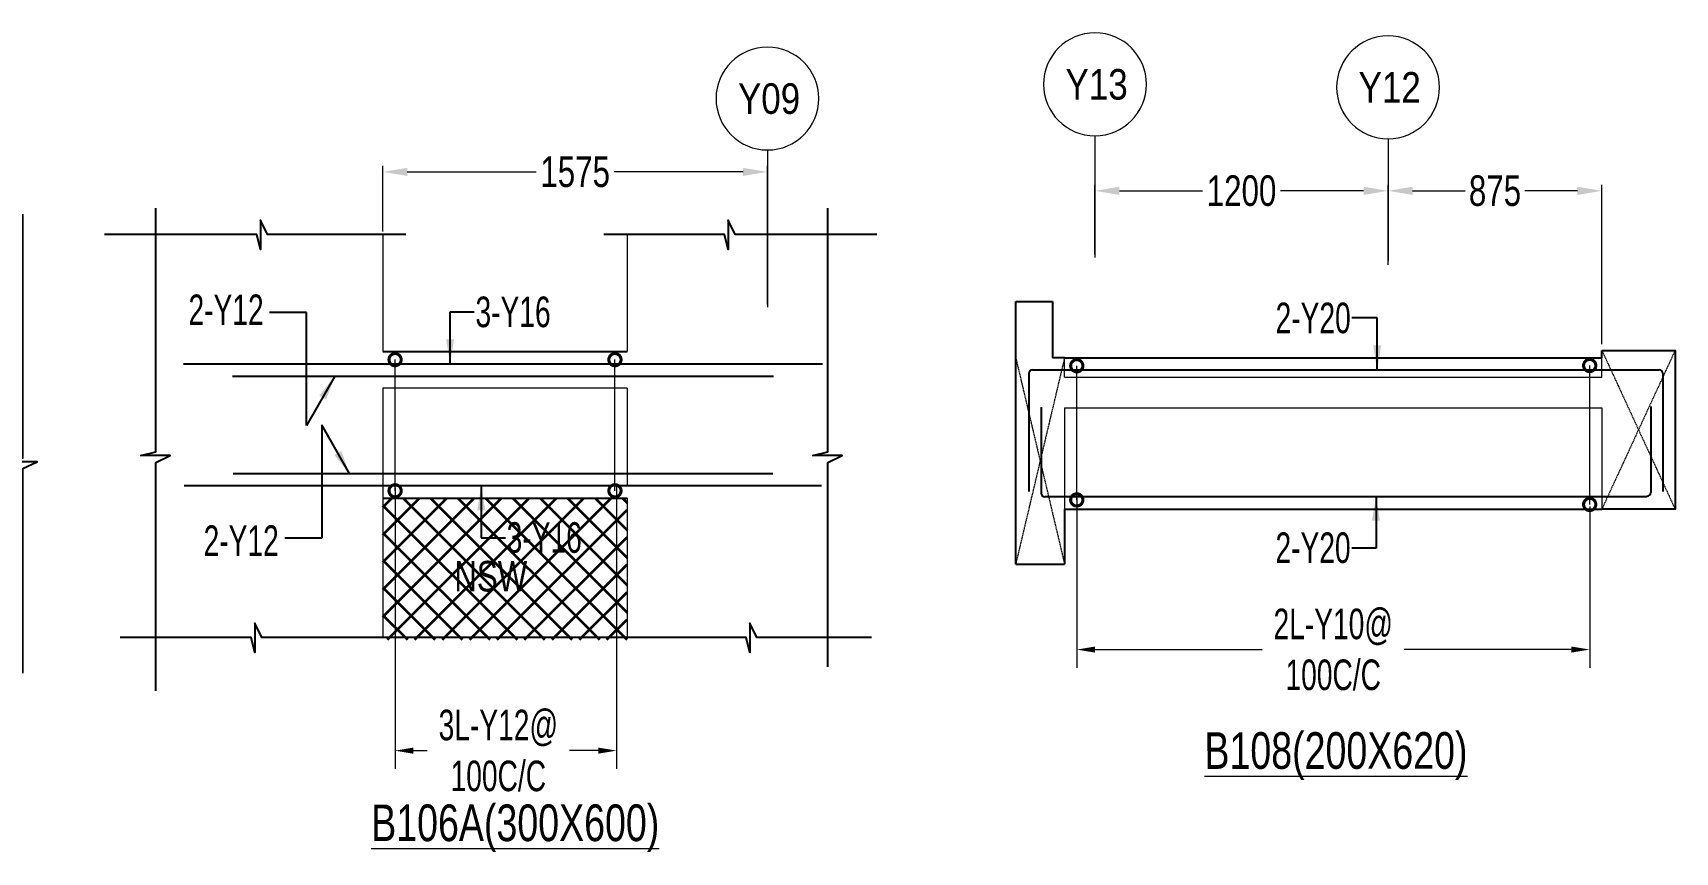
# Model space of a CAD drawing. Header units: millimetres. Extents: x -2697 to 288508, y -1308 to 60928.
# Drawn here: x 104586 to 111310, y 13570 to 16924 of the extents above; entities that cross this region are included whole.
import ezdxf
from ezdxf.enums import TextEntityAlignment as Align

# ---------------------------------------------------------------- set-up
doc = ezdxf.new("R2010")
doc.units = ezdxf.units.MM
doc.header["$LTSCALE"] = 100
for name, pattern in [('ACAD_ISO04W100', [30, 24, -3, 0, -3]), ('CONTINOUS', [0]), ('CONTINU', [0]), ('HIDDEN', [0.375, 0.25, -0.125])]:
    doc.linetypes.add(name, pattern=pattern)
doc.layers.get('Defpoints').update_dxf_attribs({"color": 1, "lineweight": 0})
for name, color, linetype in [('-S-ARROW', 253, 'Continuous'), ('-S-MISC', 8, 'Continuous'), ('-STR-BEAM', 7, 'CONTINU'), ('-STR-REINF', 3, 'Continuous'), ('-STR-TEXT', 6, 'Continuous')]:
    doc.layers.add(name, color=color, linetype=linetype)
for name, color, linetype, lineweight in [('-S-STIRUP', 11, 'Continuous', 9), ('-S-TEXT', 6, 'Continuous', 0), ('-STR-COLUMN', 5, 'HIDDEN', 13), ('-STR-RF-DIM', 252, 'CONTINOUS', 20), ('A-ANNO-GRID-LINE', 252, 'ACAD_ISO04W100', 20), ('A-ANNO-GRID-TEXT', 13, 'Continuous', 15), ('GRID DIM', 252, 'Continuous', 9), ('S-COL HATCH', 9, 'Continuous', 35), ('SEC TEXT', 9, 'Continuous', 18), ('SLAB LINE', 254, 'HIDDEN', 20)]:
    doc.layers.add(name, color=color, linetype=linetype, lineweight=lineweight)
doc.styles.add('BEAM-LS', font='romans.shx', dxfattribs={"width": 0.8})
doc.styles.add('Dim.s & Anno.(Misc.)', font='ARIALN.TTF')
doc.styles.add('SOBHA', font='swisscl.ttf', dxfattribs={"width": 0.9})
doc.styles.add('sobha.sed', font='swisscl.ttf')
doc.dimstyles.new('S-50', dxfattribs={"dimscale": 50, "dimtxt": 2.5, "dimasz": 2, "dimexe": 0.5, "dimexo": 0.25, "dimgap": 0.25, "dimtad": 0, "dimdec": 0, "dimrnd": 0.0005, "dimzin": 0, "dimdsep": 46, "dimtxsty": 'sobha.sed', "dimblk": 'OBLIQUE', "dimcen": 0.09, "dimclrd": 8, "dimclre": 8, "dimclrt": 6, "dimadec": 0, "dimazin": 0, "dimtfac": 1, "dimtdec": 0, "dimtofl": 0, "dimtmove": 2, "dimatfit": 3, "dimfxl": 0.18, "dimtolj": 1, "dimtzin": 0, "dimlwd": -1, "dimlwe": -1, "dimarcsym": 0})
doc.dimstyles.new('S-DIM50', dxfattribs={"dimscale": 50, "dimtxt": 2.5, "dimasz": 1.5, "dimexe": 1.5, "dimexo": 1, "dimgap": 0.5, "dimtad": 0, "dimdec": 0, "dimzin": 0, "dimdsep": 46, "dimtxsty": 'SOBHA', "dimcen": 0.09, "dimclrd": 256, "dimclre": 256, "dimclrt": 6, "dimadec": 5, "dimazin": 0, "dimtfac": 1, "dimtdec": 0, "dimtofl": 0, "dimtmove": 0, "dimatfit": 3, "dimfxl": 0.18, "dimtolj": 1, "dimtzin": 0, "dimlwd": -1, "dimlwe": -1, "dimarcsym": 0})
doc.dimstyles.new('STIRUP', dxfattribs={"dimscale": 50, "dimtxt": 2.5, "dimasz": 2.2, "dimexe": 0, "dimexo": 0, "dimgap": 0.5, "dimtad": 0, "dimdec": 0, "dimzin": 0, "dimdsep": 46, "dimtxsty": 'BEAM-LS', "dimblk": 'DOTSMALL', "dimcen": 0.09, "dimclrd": 256, "dimclre": 256, "dimclrt": 256, "dimadec": 5, "dimazin": 0, "dimtfac": 1, "dimtdec": 0, "dimtofl": 0, "dimtmove": 0, "dimatfit": 3, "dimldrblk": 'DOTSMALL', "dimfxl": 0, "dimfxlon": 1, "dimtolj": 1, "dimtzin": 0, "dimlwd": -1, "dimlwe": -1, "dimarcsym": 0})

# ---------------------------------------------------------------- blocks, each defined once
blk = doc.blocks.new('_Oblique')
at = {"color": 0, "linetype": 'ByBlock', "lineweight": -2}
blk.add_line((-0.5, -0.5), (0.5, 0.5), dxfattribs=at)
blk = doc.blocks.new('*D45')
at = {"layer": '-STR-RF-DIM', "transparency": 16777216}
for p, q in [((106975.9, 15069.2), (106975.9, 13910.6)), ((106069.4, 15061.2), (106069.4, 13910.6)), ((106144.4, 13985.6), (106200.9, 13985.6)), ((106900.9, 13985.6), (106783.2, 13985.6))]:
    blk.add_line(p, q, dxfattribs=at)
for points in [[(106144.4, 13998.1), (106144.4, 13973.1), (106069.4, 13985.6)], [(106900.9, 13998.1), (106900.9, 13973.1), (106975.9, 13985.6)]]:
    blk.add_solid(points, dxfattribs=at)
at = {"layer": 'Defpoints', "color": 0, "transparency": 16777216}
for p in [(106975.9, 15069.2, 0), (106069.4, 15061.2, 0), (106069.4, 13985.6)]:
    blk.add_point(p, dxfattribs=at)
at = {"layer": '-STR-RF-DIM', "color": 6, "transparency": 16777216, "insert": (106492.1, 13985.6), "char_height": 125, "attachment_point": 5, "style": 'SOBHA'}
blk.add_mtext('\\A1;3L-Y12@\\P100C/C', dxfattribs=at)
blk = doc.blocks.new('_DotSmall')
at = {"color": 0, "linetype": 'ByBlock', "const_width": 0.5}
blk.add_lwpolyline([(-0.0625, 0, 1), (0.0625, 0, 1)], format="xyb", close=True, dxfattribs=at)
blk = doc.blocks.new('*D46')
at = {"layer": '-S-STIRUP', "ltscale": 100, "transparency": 16777216}
blk.add_line((106969.6, 15049.4), (106969.6, 15586.2), dxfattribs=at)
at = {"layer": 'Defpoints', "color": 0, "linetype": 'CONTINU', "ltscale": 100, "transparency": 16777216}
for p in [(106969.6, 15586.2), (106969.6, 15586.2), (106969.6, 15049.4)]:
    blk.add_point(p, dxfattribs=at)
at = {"layer": '-S-STIRUP', "linetype": 'CONTINU', "ltscale": 100, "transparency": 16777216, "xscale": 100, "yscale": 100, "zscale": 100}
for p, rotation in [((106969.6, 15586.2), 90), ((106969.6, 15049.4), 270)]:
    blk.add_blockref('_DotSmall', p, dxfattribs=dict(at, rotation=rotation))
blk = doc.blocks.new('*D47')
at = {"layer": '-S-STIRUP', "ltscale": 100, "transparency": 16777216}
blk.add_line((106069.4, 15049.4), (106069.4, 15586.2), dxfattribs=at)
at = {"layer": 'Defpoints', "color": 0, "linetype": 'CONTINU', "ltscale": 100, "transparency": 16777216}
for p in [(106069.4, 15586.2), (106069.4, 15586.2), (106069.4, 15049.4)]:
    blk.add_point(p, dxfattribs=at)
at = {"layer": '-S-STIRUP', "linetype": 'CONTINU', "ltscale": 100, "transparency": 16777216, "xscale": 100, "yscale": 100, "zscale": 100}
for p, rotation in [((106069.4, 15586.2), 90), ((106069.4, 15049.4), 270)]:
    blk.add_blockref('_DotSmall', p, dxfattribs=dict(at, rotation=rotation))
blk = doc.blocks.new('A-SYMB_Grid')
blk.add_circle((0, 0), 4.21)
at = {"style": 'Dim.s & Anno.(Misc.)'}
blk.add_attdef('GRID', text='', height=3, dxfattribs=at).set_placement((0, 0), align=Align.MIDDLE_CENTER)
blk = doc.blocks.new('*D68')
at = {"layer": 'Defpoints', "color": 0, "transparency": 16777216}
for p in [(107594, 16354.9), (106019.4, 16098.3, 0), (107594, 15801.1, 0)]:
    blk.add_point(p, dxfattribs=at)
at = {"layer": 'GRID DIM', "transparency": 16777216}
for p, q in [((106019.4, 16110.8), (106019.4, 16379.9)), ((106119.4, 16354.9), (106647.4, 16354.9)), ((107494, 16354.9), (106965.9, 16354.9)), ((107594, 15813.6), (107594, 16379.9))]:
    blk.add_line(p, q, dxfattribs=at)
for points in [[(106119.4, 16371.5), (106119.4, 16338.2), (106019.4, 16354.9)], [(107494, 16371.5), (107494, 16338.2), (107594, 16354.9)]]:
    blk.add_solid(points, dxfattribs=at)
at = {"layer": 'GRID DIM', "color": 13, "transparency": 16777216, "insert": (106806.7, 16354.9), "char_height": 125, "attachment_point": 5, "style": 'sobha.sed'}
blk.add_mtext('\\A1;1575', dxfattribs=at)
blk = doc.blocks.new('*D305')
at = {"layer": '-STR-RF-DIM', "transparency": 16777216}
for p, q in [((108860.4, 15019.4), (108860.4, 14324.4)), ((110960.6, 14984.7), (110960.6, 14324.4)), ((108935.4, 14399.4), (109619.5, 14399.4)), ((110885.6, 14399.4), (110201.6, 14399.4))]:
    blk.add_line(p, q, dxfattribs=at)
for points in [[(108935.4, 14411.9), (108935.4, 14386.9), (108860.4, 14399.4)], [(110885.6, 14411.9), (110885.6, 14386.9), (110960.6, 14399.4)]]:
    blk.add_solid(points, dxfattribs=at)
at = {"layer": 'Defpoints', "color": 0, "transparency": 16777216}
for p in [(108860.4, 15019.4, 0), (110960.6, 14984.7, 178586.6), (108860.4, 14399.4)]:
    blk.add_point(p, dxfattribs=at)
at = {"layer": '-STR-RF-DIM', "color": 6, "transparency": 16777216, "insert": (109910.5, 14399.4), "char_height": 125, "attachment_point": 5, "style": 'SOBHA'}
blk.add_mtext('\\A1;2L-Y10@\\P100C/C', dxfattribs=at)
blk = doc.blocks.new('*D306')
at = {"layer": '-S-STIRUP', "ltscale": 100, "transparency": 16777216}
blk.add_line((110960.6, 14993.5), (110960.6, 15562.2), dxfattribs=at)
at = {"layer": 'Defpoints', "color": 0, "linetype": 'CONTINU', "ltscale": 100, "transparency": 16777216}
for p in [(110960.6, 15562.2), (110960.6, 15562.2), (110960.6, 14993.5, -178586.6)]:
    blk.add_point(p, dxfattribs=at)
at = {"layer": '-S-STIRUP', "linetype": 'CONTINU', "ltscale": 100, "transparency": 16777216, "xscale": 100, "yscale": 100, "zscale": 100}
for p, rotation in [((110960.6, 15562.2), 90), ((110960.6, 14993.5), 270)]:
    blk.add_blockref('_DotSmall', p, dxfattribs=dict(at, rotation=rotation))
blk = doc.blocks.new('*D307')
at = {"layer": '-S-STIRUP', "ltscale": 100, "transparency": 16777216}
blk.add_line((108860.4, 15012.2), (108860.4, 15561.3), dxfattribs=at)
at = {"layer": 'Defpoints', "color": 0, "linetype": 'CONTINU', "ltscale": 100, "transparency": 16777216}
for p in [(108860.4, 15561.3), (108860.4, 15561.3), (108860.4, 15012.2, 0)]:
    blk.add_point(p, dxfattribs=at)
at = {"layer": '-S-STIRUP', "linetype": 'CONTINU', "ltscale": 100, "transparency": 16777216, "xscale": 100, "yscale": 100, "zscale": 100}
for p, rotation in [((108860.4, 15561.3), 90), ((108860.4, 15012.2), 270)]:
    blk.add_blockref('_DotSmall', p, dxfattribs=dict(at, rotation=rotation))
blk = doc.blocks.new('*D300')
at = {"layer": 'Defpoints', "color": 0, "transparency": 16777216}
for p in [(108935.1, 16277.3), (108935.1, 16004, 0), (110135.1, 15962.3, 0)]:
    blk.add_point(p, dxfattribs=at)
at = {"layer": 'GRID DIM', "transparency": 16777216}
for p, q in [((108935.1, 16016.5), (108935.1, 16302.3)), ((109035.1, 16277.3), (109375.6, 16277.3)), ((110035.1, 16277.3), (109694.5, 16277.3)), ((110135.1, 15974.8), (110135.1, 16302.3))]:
    blk.add_line(p, q, dxfattribs=at)
for points in [[(109035.1, 16294), (109035.1, 16260.6), (108935.1, 16277.3)], [(110035.1, 16294), (110035.1, 16260.6), (110135.1, 16277.3)]]:
    blk.add_solid(points, dxfattribs=at)
at = {"layer": 'GRID DIM', "color": 13, "transparency": 16777216, "insert": (109535.1, 16277.3), "char_height": 125, "attachment_point": 5, "style": 'sobha.sed'}
blk.add_mtext('\\A1;1200', dxfattribs=at)
blk = doc.blocks.new('*D301')
at = {"layer": 'Defpoints', "color": 0, "transparency": 16777216}
for p in [(111010.5, 16277.3), (110135.1, 16036.3, 0), (111010.5, 15637.3, 0)]:
    blk.add_point(p, dxfattribs=at)
at = {"layer": 'GRID DIM', "transparency": 16777216}
for p, q in [((110135.1, 16048.8), (110135.1, 16302.3)), ((110235.1, 16277.3), (110451.1, 16277.3)), ((110910.5, 16277.3), (110694.5, 16277.3)), ((111010.5, 15649.8), (111010.5, 16302.3))]:
    blk.add_line(p, q, dxfattribs=at)
for points in [[(110235.1, 16294), (110235.1, 16260.6), (110135.1, 16277.3)], [(110910.5, 16294), (110910.5, 16260.6), (111010.5, 16277.3)]]:
    blk.add_solid(points, dxfattribs=at)
at = {"layer": 'GRID DIM', "color": 13, "transparency": 16777216, "insert": (110572.8, 16277.3), "char_height": 125, "attachment_point": 5, "style": 'sobha.sed'}
blk.add_mtext('\\A1;875', dxfattribs=at)

msp = doc.modelspace()

# ---------------------------------------------------------------- hatches: boundary and pattern name
at = {"layer": 'S-COL HATCH'}
h = msp.add_hatch(dxfattribs=at)
h.set_pattern_fill('ANSI37', color=8, scale=25)
h.paths.add_polyline_path([(106019.37, 14439.96), (107019.37, 14439.96), (107019.37, 15019.16), (106019.37, 15019.16)])

# ---------------------------------------------------------------- linework, layer by layer
at = {"layer": '-S-MISC', "linetype": 'ByBlock', "ltscale": 1000}
for points, elevation in [([(105089.41, 14230.3), (105089.41, 15164.92), (105149.07, 15193.39), (105028.9, 15193.39), (105089.41, 15208.53), (105089.41, 16206.35)], 178586.59), ([(107840.65, 14328.25), (107840.65, 15164.92), (107900.31, 15193.39), (107780.15, 15193.39), (107840.65, 15208.53), (107840.65, 16206.35)], 178586.59), ([(104544.74, 14303.39), (104544.74, 15140.05), (104604.39, 15168.52), (104484.23, 15168.52), (104544.74, 15183.67), (104544.74, 16181.49)], 0), ([(106113.18, 16098.25), (105547.32, 16098.25), (105518.85, 16157.91), (105518.85, 16037.75), (105503.7, 16098.25), (104879.06, 16098.25)], 178586.59), ([(108041.8, 16098.25), (107461.9, 16098.25), (107433.43, 16157.91), (107433.43, 16037.75), (107418.28, 16098.25), (106923.53, 16098.25)], 178586.59), ([(107215.03, 14448.25), (105523.86, 14448.25), (105495.39, 14507.91), (105495.39, 14387.75), (105480.24, 14448.25), (104943.3, 14448.25)], 178586.59), ([(108020.33, 14448.25), (107550.15, 14448.25), (107521.68, 14507.91), (107521.68, 14387.75), (107506.53, 14448.25), (106923.53, 14448.25)], 178586.59)]:
    msp.add_lwpolyline(points, dxfattribs=dict(at, elevation=elevation))
at = {"layer": '-STR-BEAM'}
for p, q in [((106019.37, 15619.16, 178586.59), (107019.37, 15619.16, 178586.59)), ((108810.44, 15594.3), (111010.48, 15594.3, 0)), ((106019.37, 15019.16, 178586.59), (107019.37, 15019.16, 178586.59)), ((108810.44, 14974.43, 0), (111010.48, 14974.43, 0)), ((108810.44, 14974.43, 0), (108810.44, 14749.3))]:
    msp.add_line(p, q, dxfattribs=at)
at = {"layer": '-STR-COLUMN', "linetype": 'Continuous', "ltscale": 10}
for p, q in [((106019.37, 16098.25, 178586.59), (106019.37, 15619.16, 178586.59)), ((107019.37, 16098.25, 178586.59), (107019.37, 15619.16, 178586.59)), ((106019.37, 15019.16, 178586.59), (106019.37, 14448.25, 178586.59)), ((107019.37, 15019.16, 178586.59), (107019.37, 14448.25, 178586.59))]:
    msp.add_line(p, q, dxfattribs=at)
at = {"layer": '-STR-REINF', "ltscale": 10}
for p, q in [((105203.22, 15569.16, 178586.59), (107818.99, 15569.16, 178586.59)), ((108679.41, 15544.3, 0), (111245.48, 15544.3)), ((105403.22, 15519.16, 178586.59), (107618.99, 15519.16, 178586.59)), ((108664.41, 15529.3), (108664.41, 15046.77, 0)), ((111260.48, 15529.3), (111260.48, 15046.77, 0)), ((108714.41, 15391.3, 0), (108714.41, 15039.43, 0)), ((111210.48, 15394.3), (111210.48, 15042.43, 0)), ((107815.67, 15069.16, 178586.59), (105206.33, 15069.16, 178586.59)), ((107615.67, 15119.16, 178586.59), (105406.33, 15119.16, 178586.59)), ((111195.48, 15024.43, 0), (108729.41, 15024.43, 0))]:
    msp.add_line(p, q, dxfattribs=at)
for centre, start, end in [((108679.41, 15529.3), 90, 180), ((111245.48, 15529.3), 0, 90), ((108729.41, 15039.43, 0), 180, 270), ((111195.48, 15042.43, 0), 270, 0)]:
    msp.add_arc(centre, 15, start, end, dxfattribs=at)
for p, q in [((108610.44, 14749.3), (108610.44, 15824.3)), ((108610.44, 15824.3), (108760.44, 15824.3)), ((108760.44, 15824.3), (108760.44, 15594.3)), ((111010.48, 15594.3), (111010.48, 15624.3)), ((108810.44, 15594.3), (108760.44, 15594.3)), ((108610.44, 14749.3), (108810.44, 14749.3))]:
    msp.add_line(p, q)
at = {"elevation": 0}
msp.add_lwpolyline([(111010.48, 15624.3), (111310.48, 15624.3), (111310.48, 14974.43), (111010.48, 14974.43), (111010.48, 14974.43)], dxfattribs=at)
at = {"layer": 'A-ANNO-GRID-LINE', "ltscale": 40}
for p, q in [((108935.05, 16502.82), (108935.05, 16003.98)), ((108935.05, 16502.82), (108935.05, 16003.98)), ((110135.05, 16490.32, 0), (110135.05, 15991.48, 0)), ((110135.05, 16490.32, 0), (110135.05, 15991.48, 0)), ((107593.98, 16444.41, 178586.59), (107593.98, 15801.15, 178586.59))]:
    msp.add_line(p, q, dxfattribs=at)
at = {"layer": 'SLAB LINE', "color": 9, "linetype": 'HIDDEN', "ltscale": 0.1}
for p, q in [((111310.48, 15624.3, 0), (111010.48, 14974.43, 0)), ((111010.48, 15624.3), (111310.48, 14974.43, 0)), ((108810.44, 15594.3), (108610.44, 14749.3)), ((108610.44, 15594.3), (108810.44, 14749.3)), ((108810.44, 15514.3), (108810.44, 15594.3)), ((111010.48, 15514.3, 0), (111010.48, 15594.3, 0)), ((106019.37, 15469.41, 178586.59), (106019.37, 15019.16, 178586.59)), ((107019.37, 15469.41, 178586.59), (106019.37, 15469.41, 178586.59)), ((107019.37, 15469.41, 178586.59), (107019.37, 15069.16, 178586.59)), ((108810.44, 15514.3), (111010.48, 15514.3, 0)), ((108810.44, 15389.3), (111010.48, 15389.3, 0)), ((108810.44, 15389.3), (108810.44, 14974.43, 0)), ((111010.48, 15389.3, 0), (111010.48, 14974.43, 0))]:
    msp.add_line(p, q, dxfattribs=at)

# ---------------------------------------------------------------- block references
at = {"layer": 'A-ANNO-GRID-TEXT'}
ref = msp.add_blockref('A-SYMB_Grid', (108935.05, 16713.45), dxfattribs=dict(at, xscale=-50, yscale=50, zscale=50))
ref.add_attrib('GRID', 'Y13', dxfattribs={"layer": '0', "height": 125, "style": 'Dim.s & Anno.(Misc.)'}).set_placement((108941.7, 16713.45), align=Align.MIDDLE_CENTER)
ref = msp.add_blockref('A-SYMB_Grid', (110135.05, 16700.95, 0), dxfattribs=dict(at, xscale=-50, yscale=50, zscale=50))
ref.add_attrib('GRID', 'Y12', dxfattribs={"layer": '0', "height": 125, "style": 'Dim.s & Anno.(Misc.)'}).set_placement((110141.7, 16700.95, 0), align=Align.MIDDLE_CENTER)
ref = msp.add_blockref('A-SYMB_Grid', (107593.98, 16655.04, 178586.59), dxfattribs=dict(at, xscale=-50, yscale=50, zscale=50))
ref.add_attrib('GRID', 'Y09', dxfattribs={"layer": '0', "height": 125, "style": 'Dim.s & Anno.(Misc.)'}).set_placement((107600.63, 16655.04, 178586.59), align=Align.MIDDLE_CENTER)

# ---------------------------------------------------------------- texts
at = {"layer": '-S-TEXT', "color": 6, "style": 'sobha.sed'}
msp.add_text('NSW', height=125, dxfattribs=at).set_placement((106311.79, 14637.34, 0))
at = {"layer": '-STR-TEXT', "color": 6, "char_height": 125, "style": 'SOBHA'}
for s, insert, attachment_point in [('\\A1;2-Y12', (105223.44, 15852.82, 178586.59), 1), ('\\A1;3-Y16', (106398.59, 15844.43, 178586.59), 1), ('\\A1;2-Y20', (109982.19, 15819.57, 0), 3), ('\\A1;2-Y12', (105285.44, 14782.78, 178586.59), 7), ('\\A1;3-Y16', (106526.19, 14793.88, 178586.59), 7), ('\\A1;2-Y20', (109981.69, 14752.16, 0), 9)]:
    msp.add_mtext(s, dxfattribs=dict(at, insert=insert, attachment_point=attachment_point))
at = {"layer": 'SEC TEXT', "color": 1, "linetype": 'ByBlock', "style": 'sobha.sed'}
for s, p in [('%%UB108(200X620)', (109383.1, 13911.06, 0)), ('%%UB106A(300X600)', (105971.58, 13615.16, 178586.59))]:
    msp.add_text(s, height=150, rotation=0.010721, dxfattribs=at).set_placement(p)

# ---------------------------------------------------------------- dimensions: what is measured, and where the dimension line sits
at = {"layer": '-S-STIRUP', "linetype": 'CONTINU', "ltscale": 100}
for base, p1, p2, picture, middle in [((106069.37, 15586.16, 178586.59), (106069.37, 15049.44, 178586.59), (106069.37, 15586.16, 178586.59), '*D47', (106069.37, 15317.8, 178586.59)), ((106969.62, 15586.16, 357173.18), (106969.62, 15049.44, 357173.18), (106969.62, 15586.16, 357173.18), '*D46', (106969.62, 15317.8, 357173.18)), ((108860.44, 15561.29), (108860.44, 15012.2, 0), (108860.44, 15561.29), '*D307', (108860.44, 15286.75)), ((110960.63, 15562.17, 178586.59), (110960.63, 14993.55, 0), (110960.63, 15562.17, 178586.59), '*D306', (110960.63, 15277.86, 178586.59))]:
    dim = msp.add_linear_dim(base=base, p1=p1, p2=p2, angle=90, text=' ', dimstyle='STIRUP', override={"dimasz": 2}, dxfattribs=at)
    dim.commit()
    dim.dimension.update_dxf_attribs({"geometry": picture, "text_midpoint": middle})
at = {"layer": '-STR-RF-DIM'}
dim = msp.add_linear_dim(base=(106069.37, 13985.58, 178586.59), p1=(106975.87, 15069.16, 178586.59), p2=(106069.37, 15061.16, 178586.59), angle=180, text='3L-Y12@\\P100C/C', dimstyle='S-DIM50', override={"dimscale": 1, "dimtxt": 125, "dimasz": 75, "dimexe": 75, "dimexo": 0, "dimgap": 25, "dimsah": 1, "dimcen": 4.5, "dimfxl": 75}, dxfattribs=at)
dim.commit()
dim.dimension.update_dxf_attribs({"geometry": '*D45', "text_midpoint": (106492.06, 13985.58, 178586.59), "dimtype": 160})
dim = msp.add_linear_dim(base=(108860.44, 14399.43, 0), p1=(110960.63, 14984.66, 178586.59), p2=(108860.44, 15019.43, 0), angle=180, text='2L-Y10@\\P100C/C', dimstyle='S-DIM50', override={"dimscale": 1, "dimtxt": 125, "dimasz": 75, "dimexe": 75, "dimexo": 0, "dimgap": 25, "dimsah": 1, "dimcen": 4.5, "dimfxl": 75}, dxfattribs=at)
dim.commit()
dim.dimension.update_dxf_attribs({"geometry": '*D305', "text_midpoint": (109910.54, 14399.43, 0)})
at = {"layer": 'GRID DIM'}
for base, p1, p2, picture, middle in [((107593.98, 16354.87, 178586.59), (106019.37, 16098.25, 178586.59), (107593.98, 15801.15, 178586.59), '*D68', (106806.68, 16354.87, 178586.59)), ((111010.48, 16277.31, 0), (110135.05, 16036.3), (111010.48, 15637.3), '*D301', (110572.77, 16277.31, 0))]:
    dim = msp.add_linear_dim(base=base, p1=p1, p2=p2, dimstyle='S-50', override={"dimsah": 1, "dimclrd": 256, "dimclre": 256, "dimclrt": 13, "dimtmove": 1}, dxfattribs=at)
    dim.commit()
    dim.dimension.update_dxf_attribs({"geometry": picture, "text_midpoint": middle})
dim = msp.add_linear_dim(base=(108935.05, 16277.31, 0), p1=(110135.05, 15962.25), p2=(108935.05, 16003.98), angle=180, dimstyle='S-50', override={"dimsah": 1, "dimclrd": 256, "dimclre": 256, "dimclrt": 13, "dimtmove": 1}, dxfattribs=at)
dim.commit()
dim.dimension.update_dxf_attribs({"geometry": '*D300', "text_midpoint": (109535.05, 16277.31, 0)})

# ---------------------------------------------------------------- leaders
at = {"layer": '-S-ARROW'}
for points in [[(105822.66, 15518.25, 178586.59), (105707.18, 15316.81, 178586.59), (105707.18, 15779.75, 178586.59), (105555.77, 15779.75, 178586.59)], [(105884.66, 15117.35, 178586.59), (105769.18, 15318.79, 178586.59), (105769.18, 14855.85, 178586.59), (105617.77, 14855.85, 178586.59)]]:
    msp.add_leader(points, dimstyle='S-50', override={"dimasz": 2, "dimgap": 0.1, "dimtad": 0}, dxfattribs=at)
at = {"layer": '-S-ARROW', "annotation_type": 0, "has_hookline": 1, "hookline_direction": 1}
for points, text_width in [([(106294.55, 15569.16, 178586.59), (106294.55, 15781.93, 178586.59), (106393.59, 15781.93, 178586.59)], 318.41), ([(110090.52, 15544.3, 0), (110090.52, 15757.07, 0), (109987.19, 15757.07, 0)], 318.18), ([(106422.15, 15069.16, 178586.59), (106422.15, 14856.38, 178586.59), (106521.19, 14856.38, 178586.59)], 318.41), ([(110085.73, 15027.43, 0), (110085.73, 14814.66, 0), (109986.69, 14814.66, 0)], 318.18)]:
    msp.add_leader(points, dimstyle='S-50', override={"dimasz": 2, "dimgap": 0.1, "dimtad": 0}, dxfattribs=dict(at, text_width=text_width))

doc.saveas('drawing.dxf')
